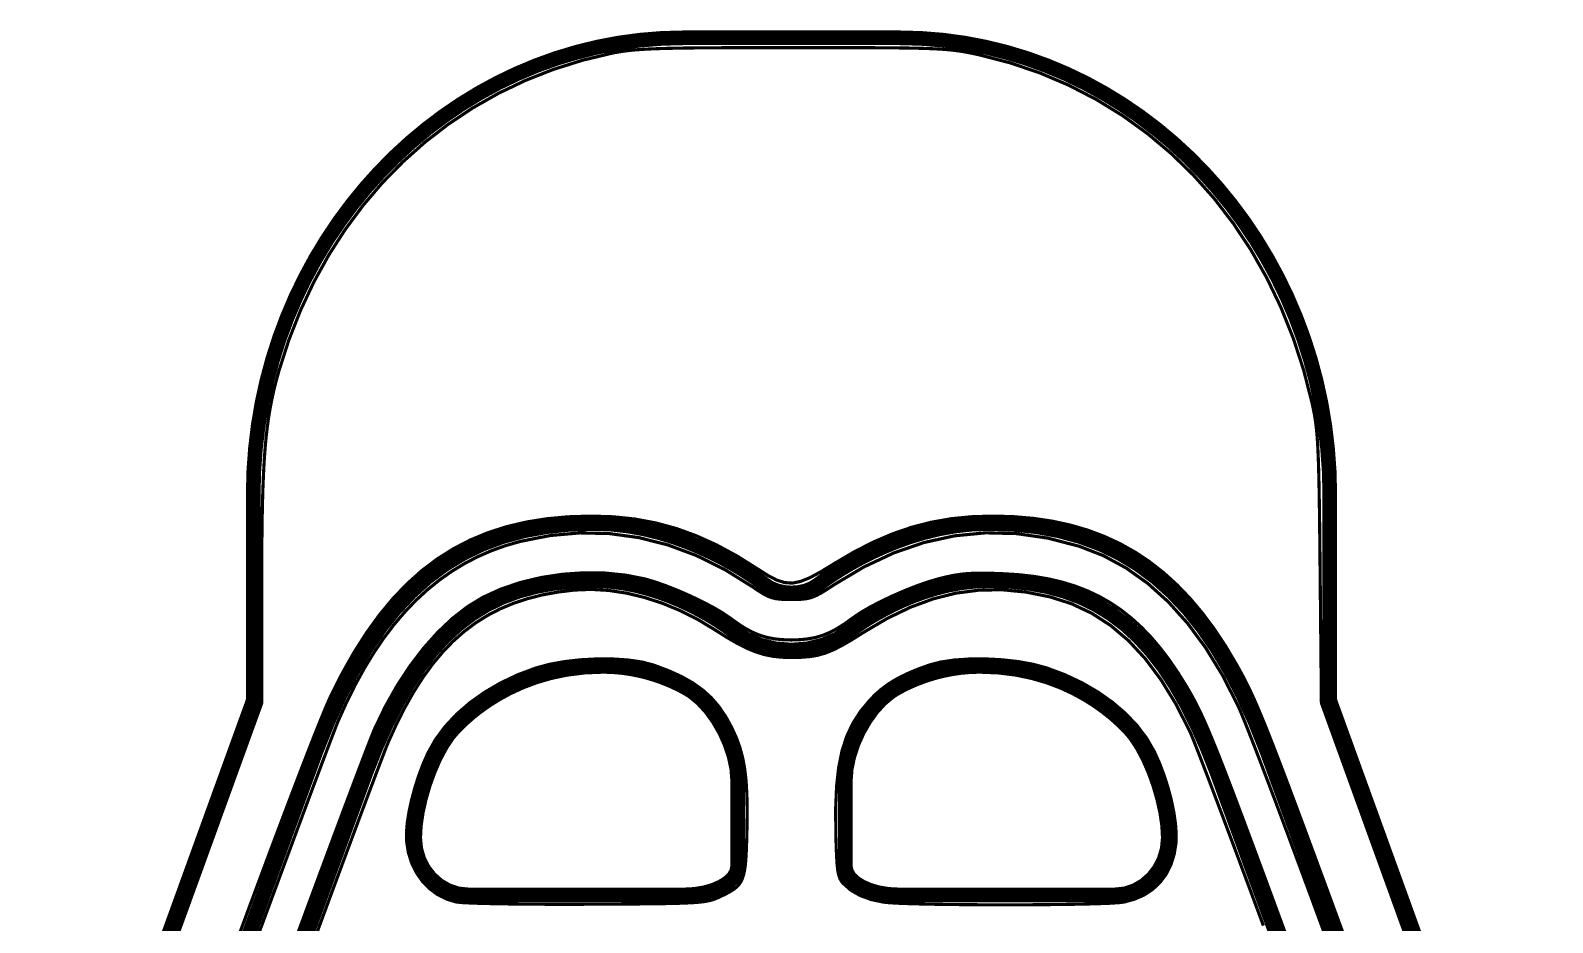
# Model space of a CAD drawing. Extents: x 1.6 to 30.5, y 8.4 to 39.1.
# Drawn here: x 1.63 to 30.54, y 22.14 to 39.07 of the extents above; entities that cross this region are included whole.
import ezdxf

# ---------------------------------------------------------------- set-up
doc = ezdxf.new("R2010")
doc.units = 0
doc.layers.get('0').update_dxf_attribs({"linetype": 'CONTINUOUS'})

msp = doc.modelspace()

# ---------------------------------------------------------------- linework, layer by layer
at = {"color": 0}
for points, const_width in [([(30.4007, 15.0669), (26.3113, 26.3476), (26.3113, 26.3476), (26.3113, 30.2524), (26.3006, 30.6972), (26.2687, 31.1364), (26.2165, 31.5693), (26.1443, 31.9956), (26.0526, 32.4144), (25.9419, 32.8254), (25.8128, 33.2281), (25.6658, 33.6217), (25.5015, 34.0057), (25.3203, 34.3797), (25.1228, 34.7431), (24.9094, 35.0953), (24.6808, 35.4357), (24.4375, 35.7638), (24.1799, 36.079), (23.9086, 36.3807), (23.6242, 36.6686), (23.3271, 36.9418), (23.0179, 37.2), (22.6969, 37.4425), (22.3651, 37.6689), (22.0226, 37.8785), (21.6701, 38.0707), (21.3081, 38.245), (20.9371, 38.401), (20.5576, 38.5379), (20.1701, 38.6553), (19.7754, 38.7526), (19.3738, 38.8293), (18.9657, 38.8847), (18.5518, 38.9183), (18.1326, 38.9297), (14.0433, 38.9297), (13.624, 38.9183), (13.2101, 38.8847), (12.802, 38.8293), (12.4002, 38.7526), (12.0054, 38.6553), (11.6179, 38.5379), (11.2385, 38.401), (10.8675, 38.245), (10.5054, 38.0707), (10.1529, 37.8785), (9.81044, 37.6689), (9.47851, 37.4425), (9.15767, 37.2), (8.84847, 36.9419), (8.55137, 36.6686), (8.26693, 36.3808), (7.99567, 36.079), (7.73813, 35.7638), (7.49479, 35.4357), (7.26622, 35.0953), (7.0529, 34.7432), (6.85542, 34.3797), (6.67421, 34.0057), (6.50988, 33.6217), (6.36296, 33.2281), (6.23389, 32.8254), (6.12321, 32.4144), (6.03153, 31.9956), (5.95931, 31.5693), (5.90701, 31.1364), (5.87532, 30.6972), (5.86464, 30.2524), (5.86464, 26.3476), (1.77528, 15.0669)], 0.27862), ([(3.9955, 20.7058), (6.02615, 26.2989), (6.02615, 28.5151), (6.02686, 28.9514), (6.02919, 29.3506), (6.03336, 29.7157), (6.03961, 30.0494), (6.04818, 30.3546), (6.05919, 30.6339), (6.07297, 30.8903), (6.08968, 31.1264), (6.1096, 31.345), (6.13292, 31.549), (6.15989, 31.7411), (6.19069, 31.9242), (6.22558, 32.1008), (6.26476, 32.274), (6.30849, 32.4464), (6.35699, 32.6208), (6.5446, 33.2019), (6.76481, 33.7603), (7.01665, 34.2951), (7.29899, 34.8053), (7.61079, 35.2899), (7.95096, 35.7478), (8.31847, 36.1781), (8.71224, 36.5796), (9.13118, 36.9514), (9.57428, 37.2925), (10.0405, 37.6019), (10.5287, 37.8786), (11.0378, 38.1217), (11.5668, 38.3299), (12.1147, 38.5024), (12.6803, 38.6381), (12.7657, 38.6546), (12.8536, 38.6692), (12.9469, 38.6822), (13.049, 38.6936), (13.1631, 38.7036), (13.2923, 38.7122), (13.4397, 38.7194), (13.6086, 38.7256), (13.8023, 38.7306), (14.0236, 38.7346), (14.2761, 38.7378), (14.5628, 38.7401), (14.8869, 38.7417), (15.2515, 38.7428), (15.66, 38.7433), (16.1154, 38.7433), (16.6146, 38.7433), (17.0549, 38.7429), (17.4407, 38.7421), (17.7769, 38.7406), (18.0682, 38.7382), (18.3192, 38.7349), (18.5349, 38.7304), (18.7197, 38.7244), (18.8785, 38.7169), (19.016, 38.7078), (19.1368, 38.6965), (19.2457, 38.6833), (19.3475, 38.6678), (19.4468, 38.6497), (19.5485, 38.629), (19.6571, 38.6054), (20.2438, 38.4532), (20.8106, 38.2603), (21.3563, 38.0279), (21.8794, 37.7575), (22.379, 37.4501), (22.8539, 37.1071), (23.3028, 36.7297), (23.7244, 36.3192), (24.1178, 35.8767), (24.4815, 35.4036), (24.8146, 34.9012), (25.1156, 34.3707), (25.3833, 33.8132), (25.6168, 33.2301), (25.8146, 32.6228), (25.9757, 31.9924), (25.9962, 31.8971), (26.0144, 31.8043), (26.0306, 31.7104), (26.0449, 31.6124), (26.0574, 31.5064), (26.0683, 31.3893), (26.0779, 31.2576), (26.0861, 31.1082), (26.0933, 30.9375), (26.0997, 30.7421), (26.1051, 30.5186), (26.1101, 30.2639), (26.1146, 29.9742), (26.1189, 29.6464), (26.1231, 29.2771), (26.1272, 28.8626), (26.1522, 26.3032), (28.2017, 20.646)], 0.05962), ([(3.34407, 15.264), (7.06136, 25.3953), (7.28039, 25.9425), (7.51058, 26.4494), (7.75271, 26.9171), (8.00754, 27.346), (8.27587, 27.7368), (8.55854, 28.0901), (8.85628, 28.4068), (9.16992, 28.6872), (9.50022, 28.9324), (9.84804, 29.1426), (10.2141, 29.3187), (10.5993, 29.4612), (11.0044, 29.5711), (11.4301, 29.6487), (11.8773, 29.6949), (12.3467, 29.71), (12.6714, 29.6975), (12.9868, 29.6622), (13.2912, 29.6072), (13.5832, 29.5357), (13.8613, 29.4508), (14.124, 29.356), (14.37, 29.2542), (14.5975, 29.1486), (14.805, 29.0426), (14.9914, 28.9392), (15.1547, 28.8415), (15.2938, 28.7529), (15.4069, 28.6767), (15.4929, 28.6157), (15.55, 28.5732), (15.5768, 28.5526), (15.6865, 28.4824), (15.8117, 28.4321), (15.9472, 28.4019), (16.0878, 28.3918), (16.2285, 28.4019), (16.3637, 28.4321), (16.4889, 28.4824), (16.5985, 28.5526), (16.6253, 28.5733), (16.6825, 28.6157), (16.7685, 28.6767), (16.8818, 28.7531), (17.021, 28.8415), (17.1844, 28.9392), (17.3708, 29.0426), (17.5785, 29.1487), (17.806, 29.2542), (18.0518, 29.3561), (18.3144, 29.4508), (18.5925, 29.5357), (18.8844, 29.6072), (19.1887, 29.6622), (19.5039, 29.6975), (19.8285, 29.71), (20.2981, 29.6949), (20.7453, 29.6487), (21.1711, 29.5712), (21.5761, 29.4614), (21.9612, 29.3189), (22.3274, 29.1429), (22.6751, 28.9328), (23.0054, 28.6878), (23.319, 28.4075), (23.6167, 28.0912), (23.8992, 27.7381), (24.1674, 27.3478), (24.4221, 26.9193), (24.6642, 26.4522), (24.8942, 25.946), (25.1132, 25.3996), (28.8324, 15.264)], 0.27862), ([(26.6046, 21.8249), (26.4514, 22.2411), (26.3078, 22.6315), (26.1731, 22.9969), (26.0469, 23.3385), (25.929, 23.6571), (25.8189, 23.9538), (25.7162, 24.2294), (25.6206, 24.4851), (25.5315, 24.7221), (25.4488, 24.941), (25.3719, 25.1429), (25.3006, 25.3289), (25.2343, 25.5), (25.1726, 25.6569), (25.1154, 25.8011), (25.0621, 25.9333), (25.0122, 26.0546), (24.9657, 26.1658), (24.9218, 26.2681), (24.8803, 26.3625), (24.8407, 26.4499), (24.8028, 26.5313), (24.7661, 26.6076), (24.7301, 26.68), (24.6947, 26.7494), (24.6593, 26.8169), (24.6235, 26.8835), (24.5869, 26.95), (24.5493, 27.0175), (24.3396, 27.3719), (24.1219, 27.7011), (23.8956, 28.0054), (23.6601, 28.2853), (23.415, 28.5408), (23.1597, 28.7726), (22.8936, 28.9808), (22.6163, 29.1658), (22.3269, 29.3281), (22.0253, 29.4676), (21.7108, 29.5851), (21.3826, 29.6807), (21.0407, 29.7547), (20.684, 29.8076), (20.3124, 29.8397), (19.925, 29.8511), (19.5167, 29.8396), (19.125, 29.8015), (18.7457, 29.7354), (18.3744, 29.64), (18.0072, 29.5143), (17.6399, 29.3569), (17.2681, 29.1665), (16.8876, 28.9419), (16.6368, 28.7894), (16.4303, 28.6786), (16.256, 28.6089), (16.1018, 28.5792), (15.9558, 28.589), (15.806, 28.6375), (15.64, 28.7238), (15.4461, 28.8469), (15.0539, 29.0931), (14.6681, 29.3022), (14.2849, 29.4757), (13.9007, 29.615), (13.5117, 29.721), (13.1143, 29.7949), (12.7046, 29.8378), (12.2792, 29.8511), (11.8517, 29.8381), (11.4437, 29.8008), (11.0546, 29.7389), (10.6834, 29.6517), (10.3293, 29.5386), (9.9916, 29.3992), (9.66932, 29.2328), (9.36182, 29.0388), (9.06814, 28.8168), (8.7876, 28.5661), (8.51938, 28.2863), (8.26253, 27.9765), (8.01639, 27.6365), (7.78006, 27.2657), (7.55274, 26.8633), (7.33371, 26.4289), (7.27767, 26.305), (7.20443, 26.1317), (7.11513, 25.9126), (7.01101, 25.6513), (6.89339, 25.3508), (6.76346, 25.015), (6.6225, 24.6469), (6.47174, 24.2503), (6.3125, 23.8282), (6.14594, 23.3844), (5.97331, 22.9222), (5.79596, 22.445), (5.61501, 21.9561)], 0.05962), ([(5.94889, 21.8704), (6.12392, 22.344), (6.29428, 22.8043), (6.45865, 23.2478), (6.61572, 23.671), (6.76411, 24.0701), (6.90261, 24.4419), (7.02989, 24.7825), (7.14458, 25.0885), (7.24539, 25.3563), (7.331, 25.5822), (7.40013, 25.7629), (7.45139, 25.8946), (7.48361, 25.9737), (7.64051, 26.3226), (7.80464, 26.6526), (7.97613, 26.964), (8.15506, 27.2568), (8.34164, 27.5311), (8.53586, 27.7872), (8.73801, 28.025), (8.94819, 28.2449), (9.16644, 28.4467), (9.39301, 28.6308), (9.62793, 28.7972), (9.87136, 28.9462), (10.1235, 29.0776), (10.3844, 29.1919), (10.6543, 29.289), (10.9332, 29.3692), (11.5039, 29.4822), (12.0706, 29.5319), (12.6326, 29.5188), (13.1889, 29.4426), (13.7388, 29.3039), (14.2814, 29.1024), (14.816, 28.8386), (15.3417, 28.5124), (15.4532, 28.4372), (15.5464, 28.3792), (15.6275, 28.336), (15.7033, 28.3056), (15.7806, 28.2857), (15.8656, 28.274), (15.965, 28.2687), (16.0857, 28.2675), (16.2078, 28.2689), (16.3087, 28.2744), (16.396, 28.2869), (16.4769, 28.309), (16.5593, 28.3431), (16.6506, 28.3918), (16.7579, 28.4576), (16.8892, 28.5432), (17.4578, 28.8829), (18.0299, 29.1518), (18.6058, 29.3497), (19.186, 29.4768), (19.7706, 29.5331), (20.3599, 29.5186), (20.9542, 29.4335), (21.5538, 29.2778), (22.0099, 29.1004), (22.4444, 28.8647), (22.8567, 28.5714), (23.2461, 28.2207), (23.6122, 27.8135), (23.9546, 27.35), (24.2725, 26.831), (24.5656, 26.2568), (24.615, 26.1443), (24.6825, 25.981), (24.7667, 25.7701), (24.8663, 25.5156), (24.98, 25.2207), (25.1067, 24.889), (25.2449, 24.5242), (25.3933, 24.1297), (25.5507, 23.7092), (25.7158, 23.266), (25.8874, 22.8038), (26.0639, 22.3261), (26.2443, 21.8365)], 0.05962), ([(27.88, 14.87), (24.1621, 25.0019), (23.9749, 25.4722), (23.7813, 25.906), (23.5801, 26.3042), (23.3706, 26.6676), (23.1515, 26.9972), (22.9221, 27.2938), (22.6811, 27.5581), (22.4276, 27.791), (22.1606, 27.9933), (21.879, 28.1661), (21.5819, 28.3099), (21.2683, 28.4257), (20.9372, 28.5143), (20.5875, 28.5765), (20.2182, 28.6133), (19.8285, 28.6253), (19.5657, 28.6149), (19.3099, 28.5853), (19.0621, 28.5393), (18.8238, 28.4796), (18.5964, 28.409), (18.3814, 28.33), (18.18, 28.2456), (17.9936, 28.1582), (17.8238, 28.0707), (17.6717, 27.9858), (17.5389, 27.9064), (17.4268, 27.8349), (17.3365, 27.774), (17.2699, 27.7268), (17.2279, 27.6957), (17.2121, 27.6833), (16.9603, 27.5189), (16.6835, 27.4014), (16.3899, 27.3311), (16.0878, 27.3078), (15.7857, 27.3315), (15.4921, 27.4021), (15.215, 27.5193), (14.9631, 27.6833), (14.9474, 27.6957), (14.9054, 27.7268), (14.8383, 27.774), (14.7478, 27.8349), (14.635, 27.9064), (14.5017, 27.9858), (14.349, 28.0707), (14.1785, 28.1582), (13.9917, 28.2456), (13.7899, 28.33), (13.5747, 28.409), (13.3474, 28.4796), (13.1095, 28.5393), (12.8625, 28.5853), (12.6077, 28.6149), (12.3467, 28.6253), (11.957, 28.6133), (11.5879, 28.5765), (11.2383, 28.5143), (10.9072, 28.4256), (10.5936, 28.3097), (10.2966, 28.1658), (10.015, 27.9931), (9.74789, 27.7904), (9.49425, 27.5574), (9.2531, 27.2926), (9.02339, 26.9958), (8.80414, 26.6658), (8.59435, 26.3018), (8.39301, 25.9031), (8.19917, 25.4688), (8.01172, 24.9978), (4.29656, 14.87)], 0.27862), ([(25.5056, 21.8315), (25.3617, 22.2226), (25.2265, 22.5892), (25.0999, 22.9321), (24.9814, 23.2522), (24.8706, 23.5507), (24.7671, 23.8283), (24.6706, 24.0862), (24.5806, 24.3253), (24.4969, 24.5464), (24.4192, 24.7504), (24.3468, 24.9385), (24.2797, 25.1114), (24.2172, 25.2703), (24.1592, 25.4158), (24.1051, 25.5493), (24.0547, 25.6714), (24.0076, 25.7832), (23.9633, 25.8857), (23.9217, 25.9797), (23.8821, 26.0663), (23.8443, 26.1464), (23.8079, 26.2207), (23.7726, 26.2906), (23.7379, 26.3567), (23.7036, 26.4201), (23.6692, 26.4818), (23.6343, 26.5426), (23.5986, 26.6035), (23.434, 26.8696), (23.2661, 27.1158), (23.094, 27.3429), (22.9169, 27.5511), (22.7342, 27.7411), (22.5449, 27.9132), (22.3485, 28.0679), (22.1442, 28.2056), (21.931, 28.3271), (21.7083, 28.4324), (21.4756, 28.5224), (21.2317, 28.5972), (20.9761, 28.6575), (20.7079, 28.7039), (20.4265, 28.7365), (20.1311, 28.756), (19.9132, 28.7642), (19.7293, 28.7681), (19.5713, 28.7667), (19.4311, 28.7597), (19.301, 28.7467), (19.1732, 28.7267), (19.0397, 28.6993), (18.8926, 28.6639), (18.6922, 28.6058), (18.4715, 28.5289), (18.2397, 28.4376), (18.0064, 28.3362), (17.781, 28.229), (17.5731, 28.1203), (17.3921, 28.0143), (17.2475, 27.9154), (17.0978, 27.8072), (16.9569, 27.7176), (16.8211, 27.6456), (16.6865, 27.5896), (16.5493, 27.5483), (16.406, 27.5206), (16.2528, 27.5049), (16.0857, 27.4999), (15.9186, 27.5049), (15.7653, 27.5206), (15.6219, 27.5483), (15.4849, 27.5896), (15.3501, 27.6456), (15.2143, 27.7176), (15.0735, 27.8072), (14.9239, 27.9154), (14.7822, 28.0122), (14.6039, 28.1167), (14.3986, 28.2246), (14.1763, 28.3314), (13.9467, 28.4324), (13.7197, 28.5231), (13.5053, 28.599), (13.3134, 28.6556), (12.9379, 28.7304), (12.5437, 28.77), (12.1388, 28.7749), (11.731, 28.746), (11.3283, 28.6843), (10.9386, 28.5907), (10.5697, 28.466), (10.2296, 28.311), (9.93826, 28.1338), (9.65104, 27.9111), (9.37071, 27.6465), (9.1001, 27.3435), (8.84201, 27.0054), (8.59918, 26.6356), (8.3744, 26.2374), (8.17051, 25.814), (8.13699, 25.7339), (8.08501, 25.6028), (8.01563, 25.4239), (7.93001, 25.2001), (7.82915, 24.9344), (7.71419, 24.6297), (7.58621, 24.2889), (7.44635, 23.915), (7.29568, 23.5108), (7.13531, 23.0793), (6.96631, 22.6236), (6.78982, 22.1465), (6.60688, 21.651)], 0.05962), ([(7.07362, 21.94), (7.24881, 22.4143), (7.41639, 22.8671), (7.57531, 23.2954), (7.72439, 23.6963), (7.86257, 24.0669), (7.98882, 24.4046), (8.102, 24.7058), (8.20107, 24.9683), (8.28489, 25.1887), (8.35243, 25.3644), (8.40256, 25.4924), (8.43425, 25.5694), (8.5905, 25.9124), (8.7519, 26.2307), (8.91917, 26.525), (9.09299, 26.7961), (9.27408, 27.0444), (9.46326, 27.2706), (9.66129, 27.4751), (9.86882, 27.6588), (10.0866, 27.8222), (10.3154, 27.9658), (10.556, 28.0903), (10.8091, 28.1963), (11.0754, 28.2842), (11.3557, 28.355), (11.6507, 28.409), (11.9612, 28.4469), (12.2824, 28.46), (12.6144, 28.4403), (12.9536, 28.3888), (13.2967, 28.3065), (13.6403, 28.1944), (13.9808, 28.0533), (14.3151, 27.8844), (14.6397, 27.6885), (14.8583, 27.5497), (15.0546, 27.436), (15.2342, 27.3453), (15.4022, 27.2756), (15.5646, 27.2247), (15.7265, 27.191), (15.8936, 27.1724), (16.0714, 27.1667), (16.2637, 27.1704), (16.4314, 27.1835), (16.5839, 27.209), (16.7307, 27.2506), (16.8814, 27.3114), (17.0457, 27.3946), (17.2332, 27.5036), (17.4535, 27.6417), (17.9039, 27.9075), (18.345, 28.12), (18.7806, 28.2803), (19.2138, 28.3886), (19.6485, 28.4457), (20.0881, 28.4525), (20.5362, 28.4096), (20.9964, 28.3175), (21.4064, 28.1871), (21.7911, 28.0058), (22.1521, 27.7722), (22.4906, 27.4849), (22.8083, 27.1424), (23.1065, 26.7433), (23.3868, 26.2864), (23.6507, 25.77), (23.6843, 25.6925), (23.7367, 25.5632), (23.8067, 25.3851), (23.8932, 25.1614), (23.9953, 24.8949), (24.1117, 24.5885), (24.2414, 24.2453), (24.3831, 23.8681), (24.5358, 23.4601), (24.6985, 23.024), (24.8699, 22.5631), (25.049, 22.08)], 0.05962)]:
    msp.add_lwpolyline(points, dxfattribs=dict(at, const_width=const_width))
for points in [[(3.9955, 20.7058), (6.02615, 26.2989), (6.02615, 28.5151), (6.02686, 28.9514), (6.02919, 29.3506), (6.03336, 29.7157), (6.03961, 30.0494), (6.04818, 30.3546), (6.05919, 30.6339), (6.07297, 30.8903), (6.08968, 31.1264), (6.1096, 31.345), (6.13292, 31.549), (6.15989, 31.7411), (6.19069, 31.9242), (6.22558, 32.1008), (6.26476, 32.274), (6.30849, 32.4464), (6.35699, 32.6208), (6.5446, 33.2019), (6.76481, 33.7603), (7.01665, 34.2951), (7.29899, 34.8053), (7.61079, 35.2899), (7.95096, 35.7478), (8.31847, 36.1781), (8.71224, 36.5796), (9.13118, 36.9514), (9.57428, 37.2925), (10.0405, 37.6019), (10.5287, 37.8786), (11.0378, 38.1217), (11.5668, 38.3299), (12.1147, 38.5024), (12.6803, 38.6381), (12.7657, 38.6546), (12.8536, 38.6692), (12.9469, 38.6822), (13.049, 38.6936), (13.1631, 38.7036), (13.2923, 38.7122), (13.4397, 38.7194), (13.6086, 38.7256), (13.8023, 38.7306), (14.0236, 38.7346), (14.2761, 38.7378), (14.5628, 38.7401), (14.8869, 38.7417), (15.2515, 38.7428), (15.66, 38.7433), (16.1154, 38.7433), (16.6146, 38.7433), (17.0549, 38.7429), (17.4407, 38.7421), (17.7769, 38.7406), (18.0682, 38.7382), (18.3192, 38.7349), (18.5349, 38.7304), (18.7197, 38.7244), (18.8785, 38.7169), (19.016, 38.7078), (19.1368, 38.6965), (19.2457, 38.6833), (19.3475, 38.6678), (19.4468, 38.6497), (19.5485, 38.629), (19.6571, 38.6054), (20.2438, 38.4532), (20.8106, 38.2603), (21.3563, 38.0279), (21.8794, 37.7575), (22.379, 37.4501), (22.8539, 37.1071), (23.3028, 36.7297), (23.7244, 36.3192), (24.1178, 35.8767), (24.4815, 35.4036), (24.8146, 34.9012), (25.1156, 34.3707), (25.3833, 33.8132), (25.6168, 33.2301), (25.8146, 32.6228), (25.9757, 31.9924), (25.9962, 31.8971), (26.0144, 31.8043), (26.0306, 31.7104), (26.0449, 31.6124), (26.0574, 31.5064), (26.0683, 31.3893), (26.0779, 31.2576), (26.0861, 31.1082), (26.0933, 30.9375), (26.0997, 30.7421), (26.1051, 30.5186), (26.1101, 30.2639), (26.1146, 29.9742), (26.1189, 29.6464), (26.1231, 29.2771), (26.1272, 28.8626), (26.1522, 26.3032), (28.2017, 20.646)], [(26.6046, 21.8249), (26.4514, 22.2411), (26.3078, 22.6315), (26.1731, 22.9969), (26.0469, 23.3385), (25.929, 23.6571), (25.8189, 23.9538), (25.7162, 24.2294), (25.6206, 24.4851), (25.5315, 24.7221), (25.4488, 24.941), (25.3719, 25.1429), (25.3006, 25.3289), (25.2343, 25.5), (25.1726, 25.6569), (25.1154, 25.8011), (25.0621, 25.9333), (25.0122, 26.0546), (24.9657, 26.1658), (24.9218, 26.2681), (24.8803, 26.3625), (24.8407, 26.4499), (24.8028, 26.5313), (24.7661, 26.6076), (24.7301, 26.68), (24.6947, 26.7494), (24.6593, 26.8169), (24.6235, 26.8835), (24.5869, 26.95), (24.5493, 27.0175), (24.3396, 27.3719), (24.1219, 27.7011), (23.8956, 28.0054), (23.6601, 28.2853), (23.415, 28.5408), (23.1597, 28.7726), (22.8936, 28.9808), (22.6163, 29.1658), (22.3269, 29.3281), (22.0253, 29.4676), (21.7108, 29.5851), (21.3826, 29.6807), (21.0407, 29.7547), (20.684, 29.8076), (20.3124, 29.8397), (19.925, 29.8511), (19.5167, 29.8396), (19.125, 29.8015), (18.7457, 29.7354), (18.3744, 29.64), (18.0072, 29.5143), (17.6399, 29.3569), (17.2681, 29.1665), (16.8876, 28.9419), (16.6368, 28.7894), (16.4303, 28.6786), (16.256, 28.6089), (16.1018, 28.5792), (15.9558, 28.589), (15.806, 28.6375), (15.64, 28.7238), (15.4461, 28.8469), (15.0539, 29.0931), (14.6681, 29.3022), (14.2849, 29.4757), (13.9007, 29.615), (13.5117, 29.721), (13.1143, 29.7949), (12.7046, 29.8378), (12.2792, 29.8511), (11.8517, 29.8381), (11.4437, 29.8008), (11.0546, 29.7389), (10.6834, 29.6517), (10.3293, 29.5386), (9.9916, 29.3992), (9.66932, 29.2328), (9.36182, 29.0388), (9.06814, 28.8168), (8.7876, 28.5661), (8.51938, 28.2863), (8.26253, 27.9765), (8.01639, 27.6365), (7.78006, 27.2657), (7.55274, 26.8633), (7.33371, 26.4289), (7.27767, 26.305), (7.20443, 26.1317), (7.11513, 25.9126), (7.01101, 25.6513), (6.89339, 25.3508), (6.76346, 25.015), (6.6225, 24.6469), (6.47174, 24.2503), (6.3125, 23.8282), (6.14594, 23.3844), (5.97331, 22.9222), (5.79596, 22.445), (5.61501, 21.9561)], [(7.07362, 21.94), (7.24881, 22.4143), (7.41639, 22.8671), (7.57531, 23.2954), (7.72439, 23.6963), (7.86257, 24.0669), (7.98882, 24.4046), (8.102, 24.7058), (8.20107, 24.9683), (8.28489, 25.1887), (8.35243, 25.3644), (8.40256, 25.4924), (8.43425, 25.5694), (8.5905, 25.9124), (8.7519, 26.2307), (8.91917, 26.525), (9.09299, 26.7961), (9.27408, 27.0444), (9.46326, 27.2706), (9.66129, 27.4751), (9.86882, 27.6588), (10.0866, 27.8222), (10.3154, 27.9658), (10.556, 28.0903), (10.8091, 28.1963), (11.0754, 28.2842), (11.3557, 28.355), (11.6507, 28.409), (11.9612, 28.4469), (12.2824, 28.46), (12.6144, 28.4403), (12.9536, 28.3888), (13.2967, 28.3065), (13.6403, 28.1944), (13.9808, 28.0533), (14.3151, 27.8844), (14.6397, 27.6885), (14.8583, 27.5497), (15.0546, 27.436), (15.2342, 27.3453), (15.4022, 27.2756), (15.5646, 27.2247), (15.7265, 27.191), (15.8936, 27.1724), (16.0714, 27.1667), (16.2637, 27.1704), (16.4314, 27.1835), (16.5839, 27.209), (16.7307, 27.2506), (16.8814, 27.3114), (17.0457, 27.3946), (17.2332, 27.5036), (17.4535, 27.6417), (17.9039, 27.9075), (18.345, 28.12), (18.7806, 28.2803), (19.2138, 28.3886), (19.6485, 28.4457), (20.0881, 28.4525), (20.5362, 28.4096), (20.9964, 28.3175), (21.4064, 28.1871), (21.7911, 28.0058), (22.1521, 27.7722), (22.4906, 27.4849), (22.8083, 27.1424), (23.1065, 26.7433), (23.3868, 26.2864), (23.6507, 25.77), (23.6843, 25.6925), (23.7367, 25.5632), (23.8067, 25.3851), (23.8932, 25.1614), (23.9953, 24.8949), (24.1117, 24.5885), (24.2414, 24.2453), (24.3831, 23.8681), (24.5358, 23.4601), (24.6985, 23.024), (24.8699, 22.5631), (25.049, 22.08)]]:
    msp.add_lwpolyline(points, dxfattribs=at)
for points, const_width in [([(14.7167, 22.6192), (14.8021, 22.6597), (14.8772, 22.6978), (14.9429, 22.7349), (14.9997, 22.7728), (15.0485, 22.8132), (15.0897, 22.8576), (15.1242, 22.9078), (15.1525, 22.9654), (15.1754, 23.0321), (15.1936, 23.1096), (15.2078, 23.1993), (15.2185, 23.3032), (15.2267, 23.4228), (15.2326, 23.5597), (15.2375, 23.7156), (15.2417, 23.8922), (15.2458, 24.2474), (15.241, 24.5543), (15.226, 24.8208), (15.1996, 25.055), (15.1607, 25.2649), (15.1082, 25.4582), (15.0408, 25.6429), (14.9576, 25.8269), (14.8401, 26.0426), (14.7108, 26.2332), (14.5658, 26.4017), (14.4011, 26.5512), (14.2128, 26.6851), (13.9968, 26.8065), (13.7495, 26.9185), (13.4666, 27.024), (13.2482, 27.0811), (12.9882, 27.1192), (12.6989, 27.1386), (12.3922, 27.1399), (12.0803, 27.1232), (11.7753, 27.0889), (11.4894, 27.0372), (11.2345, 26.9683), (10.8866, 26.8381), (10.5589, 26.6826), (10.2546, 26.5044), (9.97629, 26.306), (9.727, 26.0892), (9.50956, 25.8565), (9.32676, 25.6101), (9.18169, 25.3525), (9.08996, 25.1436), (9.00667, 24.921), (8.93338, 24.6917), (8.8719, 24.4624), (8.82379, 24.2401), (8.79075, 24.0318), (8.77447, 23.8443), (8.77664, 23.6843), (8.80994, 23.4706), (8.87201, 23.2708), (8.96056, 23.0881), (9.07324, 22.9251), (9.20785, 22.7846), (9.36199, 22.6694), (9.53347, 22.5825), (9.72006, 22.5263), (9.81868, 22.5157), (9.99886, 22.5061), (10.2502, 22.4979), (10.5625, 22.4913), (10.9255, 22.4863), (11.329, 22.4832), (11.7628, 22.4821), (12.2166, 22.4832), (12.5929, 22.4851), (12.9252, 22.4871), (13.2165, 22.4894), (13.4701, 22.4921), (13.689, 22.4954), (13.8764, 22.4994), (14.0356, 22.5043), (14.1696, 22.5104), (14.2817, 22.5178), (14.375, 22.5265), (14.4526, 22.5369), (14.5178, 22.5492), (14.5735, 22.5632), (14.6232, 22.5796), (14.6699, 22.5982), (14.7167, 22.6192)], 0.05962), ([(8.93164, 23.7443), (8.9445, 23.9797), (8.98133, 24.2329), (9.03961, 24.4961), (9.11669, 24.7611), (9.21007, 25.0203), (9.31711, 25.2656), (9.43522, 25.4889), (9.5619, 25.6824), (9.57329, 25.6972), (9.60747, 25.739), (9.66461, 25.8039), (9.74457, 25.8881), (9.84754, 25.9876), (9.97358, 26.0987), (10.1226, 26.2176), (10.2948, 26.3404), (10.4901, 26.4631), (10.7087, 26.5819), (10.9504, 26.6932), (11.2155, 26.7928), (11.5039, 26.8769), (11.8158, 26.9418), (12.151, 26.9836), (12.5098, 26.9983), (12.6941, 26.9928), (12.8707, 26.9774), (13.0391, 26.9532), (13.1986, 26.9219), (13.3487, 26.885), (13.4888, 26.8438), (13.6183, 26.7996), (13.7366, 26.754), (13.8432, 26.7085), (13.9375, 26.6643), (14.0189, 26.6231), (14.0867, 26.5861), (14.1406, 26.5549), (14.1796, 26.5307), (14.2036, 26.5153), (14.2117, 26.5097), (14.3831, 26.3679), (14.5431, 26.1928), (14.6881, 25.9913), (14.8146, 25.7703), (14.9192, 25.5367), (14.9982, 25.2974), (15.0482, 25.0592), (15.0657, 24.829), (15.0657, 23.2019), (15.0447, 23.0931), (14.985, 22.9914), (14.8904, 22.8993), (14.7654, 22.8189), (14.6139, 22.7526), (14.4403, 22.7025), (14.2488, 22.6707), (14.0433, 22.6597), (9.954, 22.6597), (9.74854, 22.6818), (9.55697, 22.7453), (9.38331, 22.8457), (9.23188, 22.9785), (9.10678, 23.1392), (9.01226, 23.3233), (8.95247, 23.5265), (8.93164, 23.7443)], 0.27862), ([(22.3967, 22.5237), (22.6021, 22.5786), (22.7867, 22.6604), (22.9492, 22.7679), (23.0885, 22.8997), (23.2035, 23.0546), (23.2929, 23.2313), (23.3556, 23.4282), (23.3903, 23.6442), (23.3949, 23.8187), (23.3804, 24.0179), (23.3486, 24.2354), (23.3008, 24.4651), (23.2385, 24.7007), (23.1632, 24.9358), (23.0764, 25.1643), (22.9797, 25.3797), (22.8342, 25.6321), (22.6515, 25.8736), (22.4346, 26.1021), (22.1863, 26.315), (21.9094, 26.5104), (21.6069, 26.686), (21.2818, 26.8393), (20.9368, 26.9683), (20.6819, 27.0372), (20.396, 27.0889), (20.091, 27.1232), (19.779, 27.1399), (19.4724, 27.1386), (19.1831, 27.1192), (18.9231, 27.0811), (18.7047, 27.024), (18.5107, 26.9539), (18.3365, 26.8828), (18.18, 26.8096), (18.0388, 26.7328), (17.9104, 26.6511), (17.7929, 26.5633), (17.6839, 26.4679), (17.5808, 26.3636), (17.4008, 26.1467), (17.2532, 25.9176), (17.1357, 25.6686), (17.0464, 25.3915), (16.9832, 25.0782), (16.944, 24.7204), (16.9268, 24.3104), (16.9293, 23.8399), (16.9358, 23.5943), (16.9435, 23.399), (16.9531, 23.2468), (16.9657, 23.1304), (16.9824, 23.0428), (17.0043, 22.9767), (17.0324, 22.925), (17.0676, 22.8806), (17.2117, 22.7525), (17.3882, 22.6501), (17.5974, 22.5736), (17.8393, 22.5228), (17.9625, 22.511), (18.1529, 22.5006), (18.4006, 22.4919), (18.6957, 22.4849), (19.0286, 22.4793), (19.3896, 22.4754), (19.7689, 22.4731), (20.1567, 22.4724), (20.5432, 22.4732), (20.9189, 22.4757), (21.2739, 22.4797), (21.5983, 22.4854), (21.8826, 22.4926), (22.1169, 22.5014), (22.2915, 22.5118), (22.3967, 22.5237)], 0.05962), ([(22.2219, 22.6597), (18.1326, 22.6597), (17.9271, 22.6707), (17.7356, 22.7025), (17.5619, 22.7526), (17.4104, 22.8189), (17.2854, 22.8993), (17.191, 22.9914), (17.1311, 23.0931), (17.1103, 23.2019), (17.1103, 24.829), (17.1278, 25.0592), (17.1776, 25.2974), (17.2565, 25.5367), (17.3611, 25.7703), (17.4875, 25.9914), (17.6325, 26.1928), (17.7926, 26.3679), (17.9643, 26.5097), (17.9724, 26.5153), (17.9962, 26.5307), (18.0353, 26.5549), (18.089, 26.5861), (18.1569, 26.6231), (18.2382, 26.6643), (18.3325, 26.7085), (18.439, 26.754), (18.5574, 26.7996), (18.6868, 26.8438), (18.8269, 26.885), (18.9771, 26.9219), (19.1367, 26.9532), (19.305, 26.9774), (19.4817, 26.9928), (19.6661, 26.9983), (20.0249, 26.9836), (20.3601, 26.9418), (20.6719, 26.8769), (20.9604, 26.7928), (21.2254, 26.6932), (21.4672, 26.5819), (21.6858, 26.4631), (21.8811, 26.3404), (22.0532, 26.2176), (22.2024, 26.0987), (22.3283, 25.9876), (22.4313, 25.8881), (22.5113, 25.8039), (22.5683, 25.739), (22.6025, 25.6972), (22.614, 25.6824), (22.7406, 25.4889), (22.8587, 25.2656), (22.9658, 25.0203), (23.0592, 24.7613), (23.1363, 24.4961), (23.1946, 24.2329), (23.2314, 23.9797), (23.2443, 23.7443), (23.2235, 23.5265), (23.1636, 23.3233), (23.069, 23.1392), (22.944, 22.9785), (22.7925, 22.8457), (22.6189, 22.7453), (22.4274, 22.6818), (22.2219, 22.6597)], 0.27862)]:
    msp.add_lwpolyline(points, close=True, dxfattribs=dict(at, const_width=const_width))
for points in [[(14.7167, 22.6192), (14.8021, 22.6597), (14.8772, 22.6978), (14.9429, 22.7349), (14.9997, 22.7728), (15.0485, 22.8132), (15.0897, 22.8576), (15.1242, 22.9078), (15.1525, 22.9654), (15.1754, 23.0321), (15.1936, 23.1096), (15.2078, 23.1993), (15.2185, 23.3032), (15.2267, 23.4228), (15.2326, 23.5597), (15.2375, 23.7156), (15.2417, 23.8922), (15.2458, 24.2474), (15.241, 24.5543), (15.226, 24.8208), (15.1996, 25.055), (15.1607, 25.2649), (15.1082, 25.4582), (15.0408, 25.6429), (14.9576, 25.8269), (14.8401, 26.0426), (14.7108, 26.2332), (14.5658, 26.4017), (14.4011, 26.5512), (14.2128, 26.6851), (13.9968, 26.8065), (13.7495, 26.9185), (13.4666, 27.024), (13.2482, 27.0811), (12.9882, 27.1192), (12.6989, 27.1386), (12.3922, 27.1399), (12.0803, 27.1232), (11.7753, 27.0889), (11.4894, 27.0372), (11.2345, 26.9683), (10.8866, 26.8381), (10.5589, 26.6826), (10.2546, 26.5044), (9.97629, 26.306), (9.727, 26.0892), (9.50956, 25.8565), (9.32676, 25.6101), (9.18169, 25.3525), (9.08996, 25.1436), (9.00667, 24.921), (8.93338, 24.6917), (8.8719, 24.4624), (8.82379, 24.2401), (8.79075, 24.0318), (8.77447, 23.8443), (8.77664, 23.6843), (8.80994, 23.4706), (8.87201, 23.2708), (8.96056, 23.0881), (9.07324, 22.9251), (9.20785, 22.7846), (9.36199, 22.6694), (9.53347, 22.5825), (9.72006, 22.5263), (9.81868, 22.5157), (9.99886, 22.5061), (10.2502, 22.4979), (10.5625, 22.4913), (10.9255, 22.4863), (11.329, 22.4832), (11.7628, 22.4821), (12.2166, 22.4832), (12.5929, 22.4851), (12.9252, 22.4871), (13.2165, 22.4894), (13.4701, 22.4921), (13.689, 22.4954), (13.8764, 22.4994), (14.0356, 22.5043), (14.1696, 22.5104), (14.2817, 22.5178), (14.375, 22.5265), (14.4526, 22.5369), (14.5178, 22.5492), (14.5735, 22.5632), (14.6232, 22.5796), (14.6699, 22.5982), (14.7167, 22.6192)], [(22.3967, 22.5237), (22.6021, 22.5786), (22.7867, 22.6604), (22.9492, 22.7679), (23.0885, 22.8997), (23.2035, 23.0546), (23.2929, 23.2313), (23.3556, 23.4282), (23.3903, 23.6442), (23.3949, 23.8187), (23.3804, 24.0179), (23.3486, 24.2354), (23.3008, 24.4651), (23.2385, 24.7007), (23.1632, 24.9358), (23.0764, 25.1643), (22.9797, 25.3797), (22.8342, 25.6321), (22.6515, 25.8736), (22.4346, 26.1021), (22.1863, 26.315), (21.9094, 26.5104), (21.6069, 26.686), (21.2818, 26.8393), (20.9368, 26.9683), (20.6819, 27.0372), (20.396, 27.0889), (20.091, 27.1232), (19.779, 27.1399), (19.4724, 27.1386), (19.1831, 27.1192), (18.9231, 27.0811), (18.7047, 27.024), (18.5107, 26.9539), (18.3365, 26.8828), (18.18, 26.8096), (18.0388, 26.7328), (17.9104, 26.6511), (17.7929, 26.5633), (17.6839, 26.4679), (17.5808, 26.3636), (17.4008, 26.1467), (17.2532, 25.9176), (17.1357, 25.6686), (17.0464, 25.3915), (16.9832, 25.0782), (16.944, 24.7204), (16.9268, 24.3104), (16.9293, 23.8399), (16.9358, 23.5943), (16.9435, 23.399), (16.9531, 23.2468), (16.9657, 23.1304), (16.9824, 23.0428), (17.0043, 22.9767), (17.0324, 22.925), (17.0676, 22.8806), (17.2117, 22.7525), (17.3882, 22.6501), (17.5974, 22.5736), (17.8393, 22.5228), (17.9625, 22.511), (18.1529, 22.5006), (18.4006, 22.4919), (18.6957, 22.4849), (19.0286, 22.4793), (19.3896, 22.4754), (19.7689, 22.4731), (20.1567, 22.4724), (20.5432, 22.4732), (20.9189, 22.4757), (21.2739, 22.4797), (21.5983, 22.4854), (21.8826, 22.4926), (22.1169, 22.5014), (22.2915, 22.5118), (22.3967, 22.5237)]]:
    msp.add_lwpolyline(points, close=True, dxfattribs=at)

doc.saveas('drawing.dxf')
